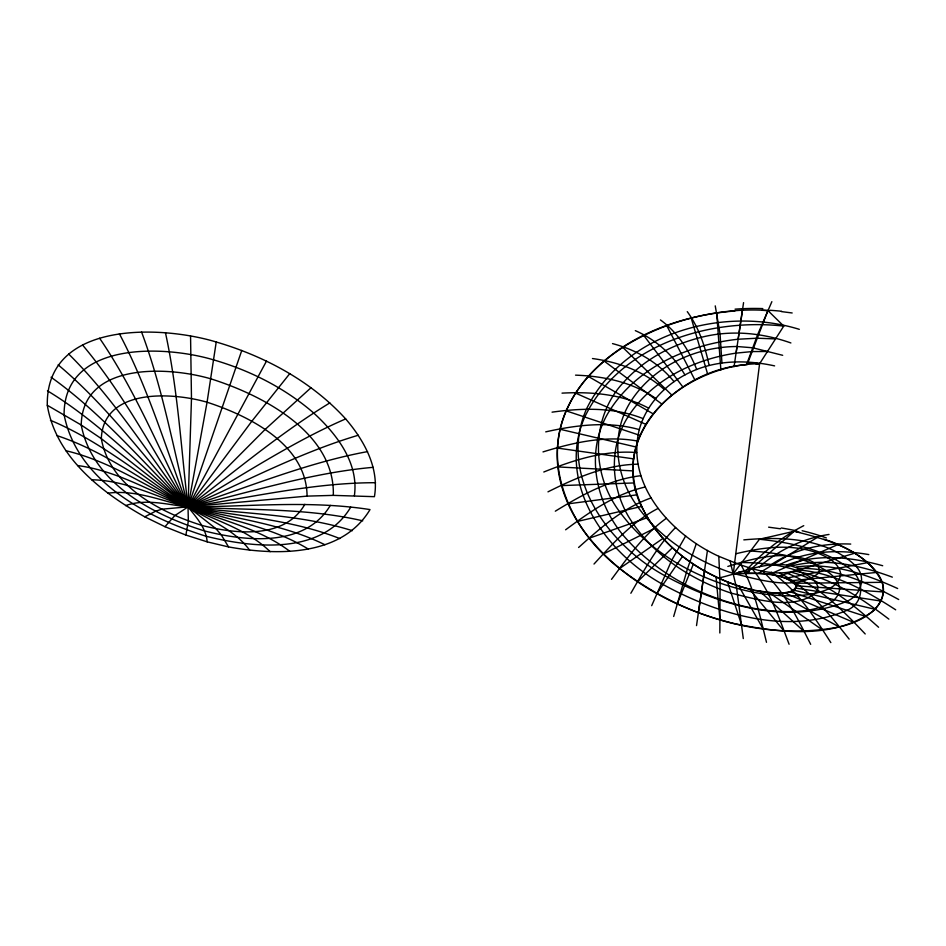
<?xml version="1.0" encoding="UTF-8"?>
<svg xmlns="http://www.w3.org/2000/svg" width="946" height="946" viewBox="0 0 946 946"><rect width="100%" height="100%" fill="white"/><g stroke="black" fill="none" stroke-linecap="round" stroke-linejoin="round"><path stroke-width="1.42" d="M47.3 405.278C45.668 321.013 160.063 324.939 216.232 341.991C264.809 356.287 311.305 381.167 345.668 418.912C363.903 440.162 379.464 467.702 374.415 496.674L333.311 495.373L307.072 496.118L161.719 509.208L155.558 511.242L144.773 516.823C101.577 492.57 55.897 457.155 47.3 405.278L81.226 425.014L101.305 438.613L216.066 528.802L221.281 534.928L228.554 546.918C276.457 555.598 341.601 556.993 370.016 509.587C309.756 500.115 248.644 506.737 188.018 506.926C167.359 504.715 146.003 498.376 125.617 505.613M719.835 632.98L720.095 583.221L718.794 556.307C671.648 534.679 625.59 485.203 639.271 429.614C645.763 405.834 663.465 386.429 684.928 374.923C712.279 359.929 744.739 359.314 774.608 365.889M307.072 496.118C306.752 444.715 249.425 415.98 207.068 402.216C172.562 392.259 103.421 387.765 101.305 438.613C109.854 486.339 159.933 512.306 202.196 525.491C235.625 534.064 284.829 539.48 304.849 504.313M333.311 495.373C335.18 432.618 262.208 395.014 210.899 378.849C168.293 366.362 82.385 361.786 81.226 425.014C92.306 483.016 152.814 514.849 204.502 530.931C245.546 541.467 305.132 547.805 330.32 505.389M753.986 590.174C734.664 585.858 716.157 578.124 699.236 567.872C671.53 550.974 647.431 526.153 637.285 494.805C613.788 420.982 693.063 363.713 759.579 363.772L783.749 326.098L767.892 310.548C679.949 303.914 554.143 356.642 557.277 459.33C558.341 485.31 568.759 510.213 583.93 531.084C619.985 579.709 676.579 609.472 734.474 623.627C779.61 632.85 833.45 639.662 873.182 611.104C906.41 578.704 850.856 546.8 823.836 539.22M354.383 495.692C358.995 462.878 336.587 434.001 313.788 413.106C284.994 388.073 250.264 370.548 213.737 359.906C164.261 345.136 63.997 340.785 64.08 414.62C76.898 481.006 146.985 517.746 206.015 536.228C252.83 547.888 321.746 555.787 350.706 507.198M216.232 341.991L207.068 402.216L188.018 506.926L188.349 521.08L185.889 535.058L207.198 541.845L228.554 546.918M755.547 590.505C766.118 591.368 791.211 598.7 796.437 585.799C780.734 569.882 753.82 573.95 733.268 573.749L759.579 363.772L755.949 363.926M696.516 625.602L707.454 550.418M737.277 573.477L733.268 573.749L759.461 539.255L794.238 531.274C826.638 539.457 866.335 549.579 882.157 582.322C889.24 607.947 859.772 622.539 839.185 626.95C762.287 641.518 680.73 615.858 619.677 568.463C571.467 531.829 539.114 463.304 568.747 405.373C573.855 394.967 580.454 385.341 588.093 376.638C625.105 335.369 680.694 315.314 734.9 310.974M741.782 562.527C760.418 562.681 779.268 564.431 796.981 570.544C805.07 574.08 815.476 577.864 817.994 587.324L817.249 591.368C795.515 611.589 756.528 599.303 731.163 593.118C692.377 580.276 655.862 557.04 632.602 522.89C611.021 491.979 607.367 448.735 628.25 416.5C651.747 379.831 693.997 359.385 736.083 353.118L743.568 302.625M734.061 366.729L737.005 346.508L752.649 347.773L782.685 355.306M750.509 551.033C772.799 552.393 795.267 555.846 815.842 564.88C825.787 570.048 837.955 576.599 839.658 588.861C838.073 603.572 820.643 607.699 808.57 610.158C789.484 612.996 770.068 611.388 751.183 607.876C705.077 598.357 660.769 576.22 628.652 541.337C595.318 506.831 582.913 450.261 610.797 408.767C638.68 366.398 689.066 344.545 738.128 339.224L742.374 310.501M698.385 612.677L704.569 571.006C680.245 557.159 658.168 537.754 644.829 512.815M718.794 556.307C743 566.051 771.782 578.739 797.785 569.941L798.046 568.44C773.189 557.49 744.053 572.212 719.539 577.84M673.682 616.473L687.411 569.019L696.339 543.631M241.786 350.422L188.018 506.926L174.785 515.617L164.971 526.686L144.773 516.823M747.47 362.082L757.781 334.293L771.865 301.668M767.892 310.548L747.127 364.671M677.218 603.903L693.347 564.123M651.688 605.665L671.837 560.044L685.649 535.992M704.569 571.006C728.94 584.12 756.351 594.325 784.423 592.764C788.29 591.889 795.941 591.605 796.544 586.414C796.071 583.28 792.89 581.589 790.383 580.194C776.997 574.056 761.861 573.264 747.352 573.134M266.524 361.041L188.018 506.926C196.401 517.391 205.98 527.868 207.198 541.845M630.852 593.26C644.131 570.355 656.796 546.516 675.586 527.525M656.843 593.568L682.539 556.354M611.518 579.354C627.789 557.419 643.824 534.419 666.327 518.325M289.807 373.575L251.908 421.136L188.018 506.926C161.648 500.883 135.42 489.425 107.832 493.209M594.005 564.041C613.126 543.24 632.507 521.494 658.061 508.44M746.855 569.705C763.162 551.885 782.2 536.689 803.745 525.669M637.557 581.719L672.381 547.758M746.453 573.146L794.238 531.274M311.08 387.659L265.034 429.531L188.018 506.926C156.397 496.579 125.712 480.284 91.727 479.788M578.597 547.474C600.403 528.01 622.953 507.919 650.954 497.974M759.366 566.879C779.055 549.709 803.154 538.369 829.015 534.443M565.613 529.795C589.855 511.904 615.255 493.847 645.137 487.024M619.677 568.463L663.04 538.38M329.835 402.913C279.638 433.422 234.88 471.735 188.018 506.926C151.774 491.932 117.15 470.812 77.643 465.538M758.633 573.418L817.64 537.21M555.314 511.183C581.684 495.101 609.531 479.386 640.749 475.72M770.292 565.259C793.895 549.177 822.429 542.803 850.738 544.068M603.513 553.907L654.703 528.306M547.971 491.849C576.102 477.801 605.901 464.699 637.911 464.179M345.668 418.912C290.304 442.917 240.154 476.902 188.018 506.926C147.919 487.036 109.996 461.08 65.877 450.71M769.311 574.459L837.813 544.612M779.622 564.644C807.139 550.477 838.806 549.283 868.783 554.593M543.796 472.007C573.264 460.194 604.482 449.918 636.682 452.555M589.346 538.179L647.537 517.616M358.286 435.243C299.054 452.827 244.387 482.188 188.018 506.926C144.939 482.022 104.498 451.195 56.725 435.538M778.44 576.126L854.664 553.209M727.841 566.441C750.474 559.299 774.336 552.559 798.235 557.064C805.968 559.133 816.41 560.966 819.449 569.527L818.751 573.04C795.361 591.51 759.733 579.732 733.611 573.536C695.251 560.883 659.09 538.014 635.972 504.324C614.853 474.289 610.608 431.967 631.337 400.596C654.124 365.783 696.055 346.709 737.005 346.508M787.119 564.857C818.042 553.398 851.613 557.04 882.701 565.732M543.004 451.916C573.311 442.527 605.345 435.255 637.131 440.978M577.45 521.435L641.684 506.406M367.556 451.609C305.724 462.961 247.533 487.545 188.018 506.926C142.929 476.973 100.844 441.333 50.445 420.296M785.807 578.254L867.754 562.598M735.858 553.765C762.322 547.367 790.56 543.406 816.859 552.76C826.638 556.768 838.889 562.255 840.71 573.962C838.936 588.317 821.672 591.96 809.918 594.407C790.974 597.163 771.723 595.602 752.981 592.161C701.92 581.648 652.314 555.598 620.765 513.229C591.226 475.625 589.949 418.191 623.39 382.515C643.729 359.669 671.684 344.734 701.152 337.355C730.951 329.728 762.086 332.755 790.891 342.96M545.736 431.861C576.339 425.038 608.574 420.899 639.271 429.614M792.724 565.696C826.26 557.49 860.683 565.507 892.338 577.155M568.085 503.84L637.285 494.805M746.228 364.766C676.958 369.082 604.411 440.375 643.942 511.112M373.232 467.324C310.075 472.846 249.496 492.7 188.018 506.926C142.077 467.218 99.768 422.46 47.454 390.816M876.93 572.413L791.294 580.69M736.083 353.118L752.153 351.569L767.466 351.486M552.062 412.16C582.417 407.963 614.155 407.064 643.114 418.617M738.128 339.224L757.285 338.207L775.519 338.928M796.366 566.961C831.629 562.291 866.028 574.127 897.648 588.53M743.816 539.882C781.798 536.465 826.508 537.553 855.622 565.874C866.855 576.954 861.073 594.916 847.581 601.006C787.9 626.169 718.724 605.097 664.518 575.535C607.639 544.482 557.62 475.046 586.473 409.039C623.355 333.323 722.366 305.523 799.311 329.338M561.486 485.594L634.447 482.933M375.538 482.708C312.227 482.673 250.335 497.797 188.018 506.926C143.343 462.748 102.546 413.91 51.06 377.229M794.841 583.256L882.157 582.322M562.03 393.134C591.534 391.585 622.09 394.009 648.613 408.152M762.228 310.312L770.009 310.666M798.046 568.44C834.124 567.411 867.742 582.57 898.7 599.528M633.264 470.907L557.856 466.922M796.437 585.799L883.469 591.971M783.749 326.098C708.767 317.75 619.512 344.876 584.723 417.02C555.669 483.406 605.83 553.292 663.075 584.533C717.506 614.238 787.013 635.688 846.954 610.336C866.571 601.999 863.84 576.138 846.753 566.607C821.376 548.562 789.839 542.507 759.461 539.255M575.546 375.148C603.666 376.177 632.259 381.995 655.684 398.396M781.42 311.601L792.169 312.972M768.625 527.17L780.379 528.779M633.773 458.881L557.36 448.061M797.785 569.941C833.84 572.507 865.992 590.611 895.685 609.815M796.106 588.164L881.033 601.053M362.708 520.82C305.475 507.505 246.267 510.497 188.018 506.926C145.755 458.704 107.584 406.26 58.155 364.86M592.468 358.534C618.684 362.117 644.474 371.352 664.198 389.492M795.964 531.628L799.737 532.444M636.019 446.997L560.127 429.283M875.074 609.307L793.907 590.198M795.681 571.301C830.943 577.273 860.99 597.955 888.873 619.133M352.361 530.682C299.173 514.045 242.886 513.773 188.018 506.926C149.314 455.203 114.868 399.72 68.703 354.041M789.969 591.77L865.886 616.496M639.993 435.397L566.216 410.871M791.826 572.342C825.61 581.53 853.02 604.399 878.586 627.257M339.815 538.57C291.38 519.354 238.77 516.41 188.018 506.926C153.95 452.33 124.257 394.529 82.598 345.065M612.511 343.599C636.327 349.831 658.357 362.413 674.013 381.628M164.971 526.686L185.889 535.058M784.423 592.764L853.8 622.433M324.856 544.719C282.003 523.587 233.851 518.467 188.018 506.926C159.59 450.201 135.562 390.852 99.614 338.242M575.641 393.146L645.657 424.257M786.374 572.921C818.065 585.113 842.366 609.78 865.212 633.974M308.1 548.952C271.431 526.65 228.329 519.886 188.018 506.926C166.118 448.865 148.522 388.841 119.385 333.784M777.411 593.071L839.185 626.95M635.322 330.639C656.157 339.744 673.434 355.353 684.928 374.923M588.294 376.413L652.906 413.709M779.469 572.909C808.523 587.904 829.323 613.954 849.153 639.129M289.748 551.27C259.831 528.554 222.298 520.631 188.018 506.926C173.366 448.38 162.759 388.57 141.51 331.88M769.145 592.61L822.429 629.941M604.021 360.982L661.644 403.907M771.309 572.224C797.182 589.831 814.21 616.78 830.836 642.606M270.154 551.695C247.414 529.393 215.913 520.702 188.018 506.926C181.171 448.759 177.86 389.989 165.432 332.614M660.438 319.937C677.431 332.283 689.126 350.15 696.717 369.508M759.815 591.321L803.911 631.301M622.574 347.17L671.707 394.979M762.086 570.769C784.258 590.765 797.383 618.164 810.675 644.332M249.649 550.229C234.383 529.334 209.291 520.134 188.018 506.926L191.482 398.55L190.56 336.007M749.61 589.133L784.033 631.006M643.599 335.239L682.906 387.032M752.011 568.499C769.938 590.611 779.173 617.986 789.094 644.25M687.269 311.648C698.905 327.517 705.066 346.402 709.145 365.452M738.779 586.035L763.174 628.984M666.646 325.448L695.003 380.186M741.297 565.341C754.423 589.192 759.969 616.165 766.497 642.322M741.711 625.247L727.509 581.967M691.195 317.986L707.75 374.486M730.146 561.285L736.662 588.365L743.284 638.562M715.247 305.877L720.048 333.973L721.928 362.862M719.989 619.807L716.039 576.965M716.69 312.996L720.876 369.992M738.909 571.822A117.635 43.185 -16.3 0 1 749.137 571.597M746.761 363.489A106.756 56.523 -21.6 0 1 756.634 362.708M781.207 527.974A197.903 89.752 -5.2 0 1 796.875 530.907M802.149 530.73A184.257 81.084 -4.6 0 1 826.343 537.919M735.042 309.165A167.312 104.982 -10.2 0 1 762.807 308.597M770.162 310.3A179.657 106.307 -9.2 0 1 781.621 311.258"/></g></svg>
